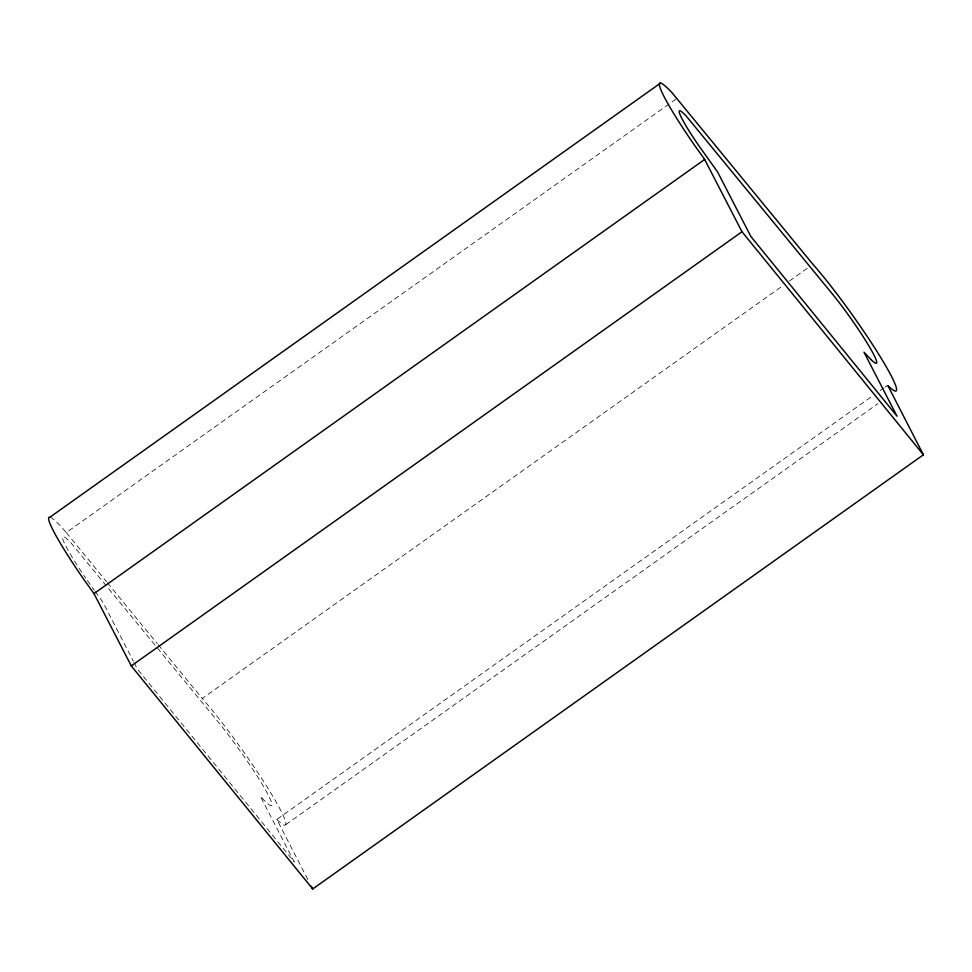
<?xml version="1.0" encoding="UTF-8"?>
<svg xmlns="http://www.w3.org/2000/svg" width="972" height="972" viewBox="0 0 972 972"><rect width="100%" height="100%" fill="white"/><g stroke="black" fill="none" stroke-linecap="round" stroke-linejoin="round"><path stroke-width="0.73" stroke-dasharray="4.86 3.65" d="M49.937 517.201A79.607 7.655 54.6 0 1 61.54 527.152L66.278 532.571L675.734 99.278M158.181 644.74L202.225 698.479L783.238 285.404M789.422 281.005L807.963 267.822M307.881 879.611L276.826 819.445L872.686 395.823M880.097 390.55L883.803 387.913M885.042 387.026L887.521 385.277M285.792 824.633L877.935 403.635M276.826 819.445L277.214 819.846A86.532 8.323 54.6 0 0 268.94 789.908A86.532 8.323 54.6 0 0 202.225 698.479M66.278 532.571L106.495 581.645M107.442 582.811L157.233 643.561M87.346 580.442L94.296 590.174M95.159 591.389L102.983 602.324L133.383 661.239M134.075 662.576L137.538 669.271L294.273 861.982L260.375 796.311L265.721 801.924A62.779 6.039 54.6 0 0 263.084 785.777A62.779 6.039 54.6 0 0 219.308 723.338L71.564 543.567A55.866 5.37 54.6 0 0 85.706 578.073"/><path stroke-width="1.46" d="M660.62 83.033L49.937 517.201A79.607 7.655 54.6 0 0 84.029 579.713L93.98 593.625L131.293 665.917L312.717 888.967L923.4 454.799L887.898 385.677A86.532 8.323 54.6 0 0 879.624 355.728A86.532 8.323 54.6 0 0 812.908 264.311L672.223 92.972A79.607 7.655 54.6 0 0 694.725 145.533L704.664 159.444L741.976 231.749L923.4 454.799M93.98 593.625L704.664 159.444M131.293 665.917L741.976 231.749M311.332 886.294L312.717 888.967M871.447 360.029L863.974 352.168L897.01 416.174L750.906 236.548L717.543 171.898L699.463 146.59A45.635 4.386 54.6 0 1 686.572 116.47L832.603 294.249A52.549 5.054 54.6 0 1 869.247 346.518A52.549 5.054 54.6 0 1 871.447 360.029"/></g></svg>
